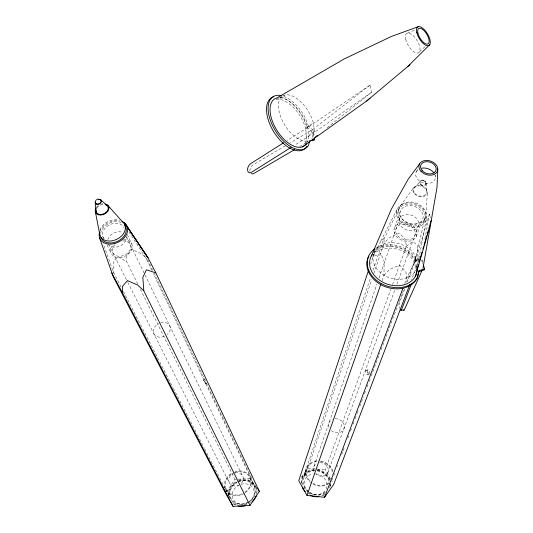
<?xml version="1.0" encoding="UTF-8"?>
<svg xmlns="http://www.w3.org/2000/svg" width="533" height="533" viewBox="0 0 533 533"><rect width="100%" height="100%" fill="white"/><g stroke="black" fill="none" stroke-linecap="round" stroke-linejoin="round"><path stroke-width="0.4" stroke-dasharray="2.67 2" d="M137.774 284.062L126.647 261.696L126.674 255.46L131.651 249.357L141.885 254.021L147.155 259.151M205.185 379.21L203.519 380.056L203.972 381.128L205.898 383.94L207.37 383.114M113.329 273.429L113.422 261.003L118.746 257.059L126.647 261.696M382.048 280.831L383.973 275.328L384.14 261.323L380.782 253.461L373.1 256.593L370.482 264.481M373.833 273.476L383.967 243.548L384.126 237.951L380.802 241.129L373.1 256.593M425.994 214.606L427.373 191.927M435.401 176.983L435.554 175.337M425.914 183.399C426.593 180.061 421.396 178.655 420.151 181.78M424.941 239.024L429.458 214.046L430.417 217.644M418.931 258.838L426.706 216.818M416.693 267.513L416.246 269.891L414.354 262.436L415.633 256.44A22.739 17.709 18.8 0 0 395.553 242.988A22.739 17.709 18.8 0 0 375.032 250.803M416.846 266.72L417.446 263.542L415.633 256.44M425.241 216.631L415.953 257.126L406.299 282.77M205.898 383.94L153.324 273.482M429.458 214.046L415.24 261.19L407.392 282.004M302.611 476.908L302.891 476.062M303.683 476.449L370.415 278.146M373.067 270.278L382.601 241.949L399.563 207.177L413.302 187.982M304.33 476.762L307.454 467.508M301.172 477.361L307.981 468.027L371.701 279.778M394.873 227.185L400.756 210.075M314.037 466.155L376.924 284.209M379.09 277.933L399.697 218.31M330.507 478.907L325.343 469.906L390.782 289.286M392.481 284.589L406.359 246.279L405.426 239.683L399.317 233.088L389.263 237.705L383.967 243.548M327.755 472.824L394.926 289.745M396.925 284.289L418.092 226.612A10.127 7.709 18.5 0 0 407.432 214.499A10.127 7.709 18.5 0 0 401.109 226.352A10.127 7.709 18.5 0 0 418.092 226.612M416.126 236.799A11.706 8.961 18.6 0 0 403.821 222.754A11.706 8.961 18.6 0 0 396.492 236.539A11.706 8.961 18.6 0 0 416.126 236.799L422.389 219.816A11.906 9.028 18.5 0 0 409.837 205.631A11.906 9.028 18.5 0 0 402.435 219.509A11.906 9.028 18.5 0 0 422.389 219.816M424.295 220.675A13.998 10.607 18.5 0 0 409.517 204.006A13.998 10.607 18.5 0 0 400.836 220.329A13.998 10.607 18.5 0 0 424.295 220.675L425.048 218.643A14.025 10.62 18.5 0 0 410.237 201.96A14.025 10.62 18.5 0 0 401.542 218.29A14.025 10.62 18.5 0 0 425.048 218.643M404.714 283.509L406.752 278.066L413.228 264.848L417.765 257.952L418.332 262.069L411.523 279.952M329.108 487.942L330.82 483.384M333.785 475.509L334.664 473.177M337.003 466.955L337.589 465.402M341.68 454.522L342.852 451.418M343.139 450.638L344.604 446.754M347.822 438.206L349.282 434.315M350.454 431.21L351.62 428.099M353.086 424.215L353.959 421.883M355.131 418.771L356.883 414.108M357.177 413.335L358.636 409.451M359.808 406.339L363.319 397.012M364.485 393.907L365.951 390.016M367.117 386.911L367.997 384.579M369.162 381.468L370.921 376.804M371.215 376.031L379.982 352.713M381.155 349.608L403.961 288.986M404.774 288.946L399.83 302.051A4.511 1.299 87.3 0 0 399.763 308.301M418.198 261.01L415.967 260.61L416.406 259.458L411.636 253.215A26.697 20.854 18.9 0 0 375.612 248.325M420.863 260.257L422.356 260.524L421.909 261.676L422.496 263.948M380.802 241.129L397.511 208.61M373.853 252.909L374.639 251.463A22.739 17.709 18.8 0 0 387.658 277.1A22.739 17.709 18.8 0 0 416.506 268.892M367.963 374.752L368.156 372.927A2.352 1.006 65.1 0 0 366.331 370.468A2.352 1.006 65.1 0 0 365.778 372.32A2.352 1.006 65.1 0 0 367.603 374.779L369.456 374.179M416.34 171.646L418.485 168.421M226.472 491.926L234.94 479.387L237.338 479.247M413.988 188.296L419.857 181.653M383.973 275.328L389.363 269.591L399.59 265.061L405.806 271.57L406.752 278.066M419.531 51.774L425.314 46.351M306.155 142.744L308.634 140.705A25.957 13.638 58 0 1 281.73 119.332A25.957 13.638 58 0 1 288.14 94.854A25.957 13.638 58 0 1 313.331 122.763L314.377 130.978A25.957 13.638 58 0 1 311.812 138.58M327.149 127.673L371.388 92.422L370.248 84.927L307.554 127.567L287.214 140.465M304.916 143.717A27.176 14.444 58 0 0 306.662 137.088L314.377 130.978M370.248 84.927L312.378 129.772L290.265 142.837M406.359 246.279L412.855 241.469L417.539 245.613L418.332 262.069M306.662 137.088L305.602 128.473L313.331 122.763M371.388 92.422L308.654 136.368L294.562 145.223M281.091 97.026A30.474 16.197 58 0 1 303.563 118.632L307.001 127.307L308.587 126.301L313.277 130.132L314.09 136.555M312.498 137.554L311.692 131.131L313.277 130.132M285.275 145.789L253.182 164.75A5.143 3.291 -63.3 0 0 249.904 171.226M299.673 146.642L306.095 142.884M276.847 98.891L278.972 97.852M279.678 97.506L284.629 95.094M407.465 33.073L415.56 29.768M365.924 370.522L367.623 369.875M238.138 479.207L251.716 478.427L154.17 273.249M307.981 468.027L325.343 469.906M416.406 259.458L420.124 260.124M307.001 127.307L311.692 131.131M203.519 380.056L205.405 382.801M415.967 260.61L411.21 254.374A26.663 20.847 18.9 0 0 375.912 249.078M128.999 231.935L146.189 258.505L151.898 270.484M330.9 479.6L333.285 483.757M225.812 488.395L230.463 497.416M121.091 287.047L113.462 272.263L103.182 243.661M123.376 291.484L172.972 387.571M173.352 388.304L197.003 434.135M197.383 434.868L204.252 448.173M204.632 448.913L224.846 488.088M228.377 494.917L229.81 497.695M102.816 236.699L103.569 238.171M106.946 244.82L111.077 252.942M108.312 243.921L127.407 281.597M127.78 282.337L229.137 482.332A7.475 6.416 -28.1 0 0 238.351 485.403M140.372 289.279L234.94 479.387M126.647 237.078L144.723 274.308M145.089 275.055L242.875 476.469M127.22 234.52L131.898 244.201M249.997 478.074L254.361 487.215M147.741 259.724L152.738 270.244M205.911 383.873L255.014 486.942M308.587 126.301L305.142 117.613A30.508 16.183 58 0 0 282.67 95.98M422.356 260.524L422.942 262.802M416.593 266.52L415.24 261.19A24.311 18.988 18.9 0 0 395.599 247.105A24.311 18.988 18.9 0 0 373.633 252.822M426.233 183.439L426.633 191.84M238.118 481.319A13.725 11.859 -28.3 0 1 254.308 485.503A13.725 11.859 -28.3 0 1 250.117 501.506M246.766 503.452A13.725 11.859 -28.3 0 1 229.956 498.069A13.725 11.859 -28.3 0 1 237.432 481.632M99.864 231.349A14.944 10.966 -25.4 0 1 119.692 220.802M100.61 233.521A13.498 9.907 -25.4 0 1 108.752 223.574A13.498 9.907 -25.4 0 1 121.784 222.787M279.838 97.699A27.776 14.737 58 0 1 307.554 127.567L308.654 136.368A27.776 14.737 58 0 1 307.508 141.885M276.141 99.418A27.176 14.444 58 0 1 305.602 128.473M241.009 484.264A11.393 9.854 -28.4 0 1 253.422 488.888A11.393 9.854 -28.4 0 1 249.424 501.673M248.804 502.099A11.393 9.854 -28.4 0 1 233.314 499.588A11.393 9.854 -28.4 0 1 238.964 485.07M238.997 481.172A14.571 12.599 -28.3 0 1 256.979 492.365M235.206 504.991A14.571 12.599 -28.3 0 1 232.721 503.412M228.817 496.45A14.571 12.599 -28.3 0 1 237.531 481.799M238.338 481.885A13.012 11.246 -28.3 0 1 253.848 486.129A13.012 11.246 -28.3 0 1 249.118 501.46M248.491 501.859A13.012 11.246 -28.3 0 1 231.169 498.895A13.012 11.246 -28.3 0 1 237.038 482.512M233.807 472.738A13.165 11.32 -28.1 0 1 249.777 477.555A13.165 11.32 -28.1 0 1 243.381 493.218M242.055 493.858A13.165 11.32 -28.1 0 1 225.952 488.741A13.165 11.32 -28.1 0 1 233.154 473.031M235.02 471.632A13.885 11.933 -28.1 0 1 250.417 477.235A13.885 11.933 -28.1 0 1 245.033 492.938M244.367 493.365A13.885 11.933 -28.1 0 1 225.153 488.674L228.284 494.737A14.584 12.605 -28.3 0 1 236.392 481.332M224.899 487.942A13.885 11.933 -28.1 0 1 232.208 472.831M256.08 487.369A14.584 12.605 -28.3 0 1 256.047 494.471M251.243 501.58A14.584 12.605 -28.3 0 1 248.511 503.438M247.046 504.158A14.584 12.605 -28.3 0 1 244.727 504.951M236.166 504.738A14.584 12.605 -28.3 0 1 231.768 502.126M238.584 480.34A14.584 12.605 -28.3 0 1 255.807 486.602M125.961 235.666A9.774 7.202 -25.5 0 1 121.211 245.367A9.774 7.202 -25.5 0 1 109.598 245.533M107.853 239.597A9.774 7.202 -25.5 0 1 123.03 232.568M160.613 322.831A8.908 6.969 -26.2 0 1 169.641 325.61A8.908 6.969 -26.2 0 1 167.235 334.517M164.277 336.343A8.908 6.969 -26.2 0 1 153.697 333.531A8.908 6.969 -26.2 0 1 158.687 323.578M235.06 472.978A7.475 6.416 -28.1 0 1 242.615 475.916A7.475 6.416 -28.1 0 1 240.809 483.824M229.143 482.352A7.475 6.416 -28.1 0 1 233.681 473.437M96.726 208.09A6.456 4.664 -25.3 0 1 102.842 204.439M123.576 239.617A11.3 8.381 -25.6 0 1 131.844 249.217A11.3 8.381 -25.6 0 1 117.227 257.472A11.3 8.381 -25.6 0 1 112.077 246.106M104.122 238.817A11.486 8.428 -25.4 0 1 108.932 225.133A11.486 8.428 -25.4 0 1 123.976 227.818M122.57 240.943A9.687 7.182 -25.6 0 1 130.199 249.531A9.687 7.182 -25.6 0 1 116.341 255.82A9.687 7.182 -25.6 0 1 115.221 244.274M99.938 230.196A13.525 9.907 -25.4 0 1 118.766 220.082M96.48 207.424A7.189 5.19 -25.3 0 1 100.271 204.565M101.59 204.119A7.189 5.19 -25.3 0 1 102.929 203.879M325.15 492.885A13.998 12.299 21.8 0 1 315.822 495.11M315.063 495.004A13.998 12.299 21.8 0 1 309.187 492.825M308.527 492.392A13.998 12.299 21.8 0 1 302.797 478.741A13.998 12.299 21.8 0 1 314.337 470.113M317.382 470.286A13.998 12.299 21.8 0 1 329.594 480.773M434.562 173.951A10.107 7.482 18.2 0 1 430.631 183.032A10.107 7.482 18.2 0 1 417.785 179.441A10.107 7.482 18.2 0 1 418.432 169.441M372.84 255.214A23.778 18.588 18.9 0 1 394.38 248.505A23.778 18.588 18.9 0 1 414.354 262.436M315.989 473.884A11.619 10.22 21.8 0 1 325.856 489.734A11.619 10.22 21.8 0 1 306.662 489.947A11.619 10.22 21.8 0 1 313.024 473.917M324.757 494.784A14.857 13.065 21.8 0 1 322.652 495.823M301.332 483.318A14.857 13.065 21.8 0 1 316.355 470.259M317.155 470.366A14.857 13.065 21.8 0 1 329.554 479.807M330.48 483.504A14.857 13.065 21.8 0 1 330.273 487.175M325.223 491.952A13.272 11.666 21.8 0 1 309.553 492.292M308.927 491.879A13.272 11.666 21.8 0 1 303.49 478.934A13.272 11.666 21.8 0 1 314.43 470.752M317.322 470.919A13.272 11.666 21.8 0 1 329.267 483.211M328.621 482.838A13.432 11.753 21.6 0 1 312.764 483.165M309.86 480.819A13.432 11.753 21.6 0 1 307.028 468.434A13.432 11.753 21.6 0 1 317.668 461.458M320.593 461.631A13.432 11.753 21.6 0 1 332.699 474.03M329.121 483.358A14.171 12.392 21.6 0 1 312.398 483.704M311.725 483.264A14.171 12.392 21.6 0 1 306.102 468.827A14.171 12.392 21.6 0 1 319.127 460.825M320.653 460.992A14.171 12.392 21.6 0 1 333.145 472.045M332.872 478.088A14.171 12.392 21.6 0 1 332.252 479.58M324.39 494.338A14.877 13.072 21.8 0 1 321.466 495.483M310.199 494.278A14.877 13.072 21.8 0 1 306.708 491.992M301.705 483.238A14.877 13.072 21.8 0 1 316.655 469.413M317.455 469.52A14.877 13.072 21.8 0 1 329.867 478.967M330.846 484.144A14.877 13.072 21.8 0 1 330.587 486.336M335.077 418.765A8.075 6.889 20.7 0 1 344.111 428.365A8.075 6.889 20.7 0 1 331.279 430.631M329.054 427.639A8.075 6.889 20.7 0 1 332.199 419.484M319.627 462.724A7.635 6.662 21.5 0 1 328.008 472.258A7.635 6.662 21.5 0 1 315.423 473.697M313.864 471.325A7.635 6.662 21.5 0 1 316.902 463.437M405.693 39.255A11.38 5.05 58.7 0 0 418.012 53.053A11.38 5.05 58.7 0 0 414.414 36.904A11.38 5.05 58.7 0 0 405.693 39.255M399.697 220.915A15.497 11.746 18.5 0 0 425.66 221.288A15.497 11.746 18.5 0 0 409.291 202.846A15.497 11.746 18.5 0 0 399.697 220.915M367.317 370.642A2.345 0.953 68.9 0 0 369.076 374.219A2.345 0.953 68.9 0 0 369.229 371.221A2.345 0.953 68.9 0 0 367.317 370.642M414.954 193.519A6.702 5.01 18.3 0 0 426.18 193.739A6.702 5.01 18.3 0 0 419.105 185.83A6.702 5.01 18.3 0 0 414.954 193.519M420.344 184.265A3.378 2.512 18.3 0 0 426 184.391A3.378 2.512 18.3 0 0 422.436 180.414A3.378 2.512 18.3 0 0 420.344 184.265M397.778 235.872A10.027 7.682 18.6 0 0 414.601 236.112A10.027 7.682 18.6 0 0 404.067 224.067A10.027 7.682 18.6 0 0 397.778 235.872M414.374 193.805A7.462 5.577 18.3 0 0 426.873 194.052A7.462 5.577 18.3 0 0 418.991 185.244A7.462 5.577 18.3 0 0 414.374 193.805M420.597 184.145A3.051 2.272 18.3 0 0 425.707 184.258A3.051 2.272 18.3 0 0 422.482 180.667A3.051 2.272 18.3 0 0 420.597 184.145"/><path stroke-width="0.8" d="M437.786 168.981L437.013 187.356L422.962 268.385M418.532 272.53L417.226 278.173A26.663 20.847 18.9 0 1 383.054 285.788A26.663 20.847 18.9 0 1 368.889 256.053M423.528 265.081L424.508 268.872L419.158 270.577L417.665 277.033A26.697 20.854 18.9 0 1 378.943 282.144A26.697 20.854 18.9 0 1 374.959 248.758M309.74 140.625L308.56 145.163A30.508 16.183 58 0 1 274.095 128.566A30.508 16.183 58 0 1 280.971 95.547M418.325 264.848L417.172 268.805A24.311 18.988 18.9 0 1 387.924 284.329A24.311 18.988 18.9 0 1 372.194 254.614M419.244 261.683L421.996 252.182M422.916 249.018L423.608 246.646M424.068 245.06L426.826 235.559M427.279 233.98L428.432 230.023M428.892 228.437L431.19 220.522M415.493 276.041L429.771 226.658M368.649 270.004L298.74 480.693L306.988 495.417L324.57 497.296L333.678 484.45L409.75 284.622M306.988 495.417L380.948 283.976M324.57 497.296L402.968 288.173M411.309 284.156L401.629 309.493A4.511 1.299 87.3 0 1 400.183 309.526M419.158 270.577L418.718 271.723L424.061 270.018L424.508 268.872M371.414 255.88L391.282 209.309L408.151 179.275L419.578 163.891M421.863 270.831L404.547 309.353A4.511 1.446 88.6 0 1 403.474 310.059M99.624 238.038L113.302 276.747L225.579 493.245L233.021 506.35L250.004 505.451L259.338 491.379L155.863 272.856L147.967 257.759L127.16 226.485M95.72 200.361L97.892 198.896M407.612 66.678L429.871 44.512M302.444 146.841L366.657 101.023L370.142 98.079M366.657 101.023L409.957 64.693M314.783 137.521L317.388 135.449M283.703 142.691L250.737 163.598A5.15 3.178 -65.3 0 0 247.592 170.154A5.15 3.178 -65.3 0 0 251.589 172.212L291.038 147.434M314.297 138.16L314.497 139.766L312.904 140.765L310.719 140.439M294.682 149.566L254.048 173.352A5.143 3.291 -63.3 0 1 251.29 173.631M418.385 26.65L391.615 36.364L344.425 58.83L276.754 98.025A27.776 14.737 58 0 0 277.293 130.991A27.776 14.737 58 0 0 306.402 143.87M401.189 310.173L404.041 310.039M312.318 139.439L314.497 139.766M155.863 272.856L146.442 269.818L142.837 277.34L143.81 290.778L250.004 505.451M100.75 199.808L106.94 205.452M143.81 290.778L137.84 285.155L127.42 280.545L122.383 286.541L122.39 292.677L233.021 506.35M107.493 204.998L122.59 221.948A13.525 9.907 -25.4 0 1 116.401 239.464A13.525 9.907 -25.4 0 1 99.531 232.395M257.732 488.654L259.338 491.379M111.683 273.009L122.39 292.677M95.447 212.201L99.971 235.539M95.294 203.06L96.12 211.914M121.937 221.455A14.944 10.966 -25.4 0 1 125.888 235.499A14.944 10.966 -25.4 0 1 108.066 244.007A14.944 10.966 -25.4 0 1 99.598 232.121M124.662 225.026A13.498 9.907 -25.4 0 1 118.326 240.936A13.498 9.907 -25.4 0 1 100.957 237.478M306.955 146.162A30.474 16.197 58 0 1 274.908 133.576A30.474 16.197 58 0 1 273.909 96.686M256.2 496.03A14.571 12.599 -28.3 0 1 252.249 501.866M245.133 505.77A14.571 12.599 -28.3 0 1 238.038 505.957M105.121 204.579A6.456 4.664 -25.3 0 1 107.786 210.122A6.456 4.664 -25.3 0 1 100.497 214.473A6.456 4.664 -25.3 0 1 95.96 210.049M98.685 199.302A3.251 2.339 -25.3 0 1 101.297 201.82A3.251 2.339 -25.3 0 1 97.113 204.312A3.251 2.339 -25.3 0 1 95.6 201.141M105.467 204.026A7.189 5.19 -25.3 0 1 108.039 210.921A7.189 5.19 -25.3 0 1 98.665 214.846A7.189 5.19 -25.3 0 1 96.12 207.943M100.51 200.002A2.938 2.112 -25.3 0 1 99.025 203.793A2.938 2.112 -25.3 0 1 95.507 202.094M98.652 199.542A2.938 2.112 -25.3 0 1 99.684 199.602M421.59 168.195A10.107 7.482 18.2 0 1 433.835 172.799M373.32 250.85A26.663 20.847 18.9 0 1 374.572 249.917M318.787 496.743A14.857 13.065 21.8 0 1 310.652 495.457M305.236 491.699A14.857 13.065 21.8 0 1 302.218 487.035M147.967 257.759L124.615 223.014L147.967 257.759M416.753 32.506A10.853 4.737 58.8 0 0 428.445 45.711A10.853 4.737 58.8 0 0 424.954 30.348A10.853 4.737 58.8 0 0 416.753 32.506M417.885 33.119A9.014 3.938 58.8 0 0 427.593 44.092A9.014 3.938 58.8 0 0 424.708 31.34A9.014 3.938 58.8 0 0 417.885 33.119M421.003 171.333A9.654 7.109 18.2 0 0 437.153 171.686A9.654 7.109 18.2 0 0 426.9 160.42A9.654 7.109 18.2 0 0 421.003 171.333M422.243 170.727A8.022 5.903 18.2 0 0 435.661 171.026A8.022 5.903 18.2 0 0 427.153 161.666A8.022 5.903 18.2 0 0 422.243 170.727"/></g></svg>
